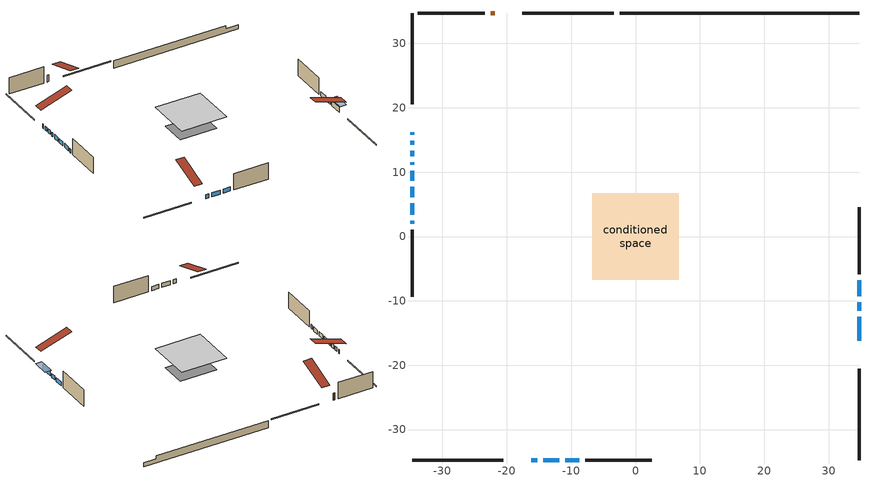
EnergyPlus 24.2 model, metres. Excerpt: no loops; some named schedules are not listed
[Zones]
conditioned space
 floor adiabatic (AdiabaticFloorConstruction): -6.72,-6.72 -6.72,6.72 6.72,6.72 6.72,-6.72 z3.81
 floor foundation (Slab1 construction): -5.49,-3.81 -5.49,3.81 5.49,3.81 5.49,-3.81 z-0.76
 wall outside (RimJoist1 construction): -3.38,34.73 -17.59,34.73 / -34.73,-34.73 -20.52,-34.73 / -34.73,34.73 -34.73,20.52 / 34.73,-34.73 34.73,-20.52 z1.37:1.67
 wall outside (AdiabaticWallConstruction 1): -21.89,34.73 -22.47,34.73 z1.37:3.4
 wall outside (AdiabaticWallConstruction): -34.73,16.22 -34.73,15.83 / -34.73,14.9 -34.73,14.25 / -34.73,13.32 -34.73,12.5 / -34.73,11.57 -34.73,11.11 / -34.73,10.19 -34.73,8.67 / -16.22,-34.73 -15.24,-34.73 / -34.73,7.75 -34.73,6.1 / 34.73,-11.53 34.73,-10.2 / -34.73,5.17 -34.73,3.4 / -34.73,2.48 -34.73,1.96 / 34.73,-9.27 34.73,-6.81 / -14.31,-34.73 -11.85,-34.73 / -10.93,-34.73 -8.78,-34.73 z1.37:2.59; 34.73,-16.22 34.73,-12.46 z1.37:2.89
 wall outside (Wall1 construction): -23.39,34.73 -33.8,34.73 / -7.85,-34.73 2.56,-34.73 / -34.73,1.03 -34.73,-9.38 / 34.73,-5.88 34.73,4.52 z1.37:6.25
 wall foundation (FoundationWall1 construction): -2.45,34.73,-0.76 -2.45,34.73,1.37 31.01,34.73,1.37 31.01,34.73,0.51 34.73,34.73,0.51 34.73,34.73,-0.76
 window (WindowConstruction 11): -34.73,16.22 -34.73,15.83 z1.37:2.59
 window (WindowConstruction 7): -34.73,14.9 -34.73,14.25 z1.37:2.59
 window (WindowConstruction 8): -34.73,13.32 -34.73,12.5 z1.37:2.59
 window (WindowConstruction 9): -34.73,11.57 -34.73,11.11 z1.37:2.59
 window (WindowConstruction 10): -34.73,10.19 -34.73,8.67 z1.37:2.59
 window (WindowConstruction 12): -16.22,-34.73 -15.24,-34.73 z1.37:2.59
 window (WindowConstruction 13): -34.73,7.75 -34.73,6.1 z1.37:2.59
 window (WindowConstruction): 34.73,-16.22 34.73,-12.46 z1.37:2.89
 window (WindowConstruction 1): 34.73,-11.53 34.73,-10.2 z1.37:2.59
 window (WindowConstruction 2): -34.73,5.17 -34.73,3.4 z1.37:2.59
 window (WindowConstruction 3): -34.73,2.47 -34.73,1.96 z1.37:2.59
 window (WindowConstruction 4): 34.73,-9.27 34.73,-6.81 z1.37:2.59
 window (WindowConstruction 5): -14.31,-34.73 -11.85,-34.73 z1.37:2.59
 window (WindowConstruction 6): -10.92,-34.73 -8.78,-34.73 z1.37:2.59
 door (Door): -21.89,34.73 -22.47,34.73 z1.37:3.4
 ceiling adiabatic (AdiabaticFloorConstruction): 6.72,-6.72 6.72,6.72 -6.72,6.72 -6.72,-6.72 z3.81
 roof outside (Roof1 construction): -20.96,34.73,6.25 -20.96,25.47,9.33 -18.52,25.47,9.33 -18.52,34.73,6.25; -17.15,-34.73,6.25 -17.15,-25.47,9.33 -19.59,-25.47,9.33 -19.59,-34.73,6.25; -34.73,17.15,6.25 -25.47,17.15,9.33 -25.47,19.59,9.33 -34.73,19.59,6.25; 34.73,-17.15,6.25 25.47,-17.15,9.33 25.47,-19.59,9.33 34.73,-19.59,6.25
shading: 34.73,-11.97 34.73,-16.71 36.56,-16.71 36.56,-11.97 z3.38
[Building]
Building 1: Terrain=Suburbs
[Site:Location]
Muskoka_ON: Latitude {deg}=44.97; Longitude {deg}=-79.3; Time Zone {hr}=-5; Elevation {m}=282; Keep Site Location Information=Yes
[Site:GroundTemperature:Shallow]
1.23063, -0.843289, -1.00938, -0.0251953, 3.92574, 7.85827, 11.2676, 13.4273, 13.6107, 11.8542, 8.53183, 4.71994
[Site:WaterMainsTemperature]
Calculation Method=Schedule; Temperature Schedule=mains temperature schedule
[Material] Roughness=Rough; Thermal Absorptance=0.9
Name | Thickness {m} | Conductivity {W/m-K} | Density {kg/m3} | Specific Heat {J/kg-K} | Solar Absorptance | Visible Absorptance
asphalt or fiberglass shingles | 0.00635 | 0.162714 | 1121.4 | 1465.45 | 0.4 | 0.4
concrete 4.0 in. | 0.1016 | 1.803125 | 2242.8 | 837.4 | 0.7 | 0.7
concrete 8.0 in. | 0.2032 | 1.803125 | 2242.8 | 837.4 | 0.7 | 0.7
door material | 0.04445 | 0.053851 | 512.64 | 1214.23 | 0.7 | 0.7
exterior vertical ins | 0.00216305 | 0.029427 | 32.04 | 1214.23 | 0.7 | 0.7
floor covering | 0.0127 | 0.0433444 | 54.468 | 1339.84 | 0.6 | 0.6
floor rigid ins; wall rigid ins | 0.512978 | 0.029427 | 32.04 | 1214.23 | 0.7 | 0.7
floor stud and cavity | 0.1397 | 1.75129 | 37.0049 | 1207.88 | 0.7 | 0.7
furniture material conditioned space 1 | 0.1524 | 0.115458 | 640.8 | 1214.23 | 0.6 | 0.6
gypsum board | 0.0127 | 0.160291 | 801 | 837.4 | 0.6 | 0.6
osb sheathing 0.5 in. | 0.0127 | 0.115458 | 512.64 | 1214.23 | 0.7 | 0.7
osb sheathing 0.75 in. | 0.01905 | 0.115458 | 512.64 | 1214.23 | 0.7 | 0.7
rim joist stud and cavity | 0.0508 | 0.196989 | 50.32683 | 1063.81 | 0.6 | 0.6
roof stud and cavity | 0.2032 | 0.176241 | 78.34581 | 1123.46 | 0.7 | 0.7
slab rigid ins | 0.00025908 | 0.029427 | 32.04 | 1214.23 | 0.7 | 0.7
wall stud and cavity | 0.1397 | 0.18451 | 139.0536 | 1170.24 | 0.7 | 0.7
wall stud and cavity 1 | 0.0889 | 0.380278 | 52.3479 | 1209.89 | 0.7 | 0.7
wall stud and cavity 2 | 0.0889 | 0.391764 | 83.0341 | 1211.67 | 0.7 | 0.7
wood siding | 0.0254 | 0.102417 | 544.68 | 1172.36 | 0.4 | 0.4
wood siding 1; wood siding 2; wood siding 3 | 0.0254 | 0.102417 | 544.68 | 1172.36 | 0.7 | 0.7
[WindowMaterial:SimpleGlazingSystem]
Name | U-Factor {W/m2-K} | Solar Heat Gain Coefficient
WindowMaterial | 2.38306 | 0.65
WindowMaterial 1 | 2.5057 | 0.59
WindowMaterial 10 | 6.779532 | 0.73
WindowMaterial 11 | 3.30346 | 0.65
WindowMaterial 12 | 3.304596 | 0.64
WindowMaterial 2 | 3.30005 | 0.68
WindowMaterial 3 | 3.30573 | 0.62
WindowMaterial 4 | 2.98833 | 0.58
WindowMaterial 5 | 3.30346 | 0.66
WindowMaterial 6 | 2.50854 | 0.59
WindowMaterial 7 | 2.941204 | 0.65
WindowMaterial 8 | 2.56248 | 0.57
WindowMaterial 9 | 2.41826 | 0.63
[Construction]
AdiabaticFloorConstruction: floor stud and cavity, floor rigid ins, osb sheathing 0.75 in., floor covering
AdiabaticWallConstruction: wood siding 2, wall rigid ins, wall stud and cavity 1, gypsum board
AdiabaticWallConstruction 1: wood siding 3, wall rigid ins, wall stud and cavity 1, gypsum board
Door: door material
FoundationWall1 construction: concrete 8.0 in.
furniture construction conditioned space 1: furniture material conditioned space 1
PartitionWallConstruction: gypsum board, wall stud and cavity 2, gypsum board
RimJoist1 construction: wood siding 1, rim joist stud and cavity
Roof1 construction: asphalt or fiberglass shingles, osb sheathing 0.75 in., roof stud and cavity, gypsum board
Slab1 construction: slab rigid ins, concrete 4.0 in.
Wall1 construction: wood siding, osb sheathing 0.5 in., wall stud and cavity, gypsum board
WindowConstruction: WindowMaterial
WindowConstruction 1: WindowMaterial 1
WindowConstruction 10: WindowMaterial 9
WindowConstruction 11: WindowMaterial 10
WindowConstruction 12: WindowMaterial 11
WindowConstruction 13: WindowMaterial 12
WindowConstruction 2: WindowMaterial 2
WindowConstruction 3: WindowMaterial 3
WindowConstruction 4; WindowConstruction 5: WindowMaterial 4
WindowConstruction 6: WindowMaterial 5
WindowConstruction 7: WindowMaterial 6
WindowConstruction 8: WindowMaterial 7
WindowConstruction 9: WindowMaterial 8
[Zone]
conditioned space: Multiplier=1; Volume {m3}=782.4; Part of Total Floor Area=Yes
[Space]
conditioned space 1: Zone=conditioned space; Volume {m3}=782.4
[SurfaceProperty:ExposedFoundationPerimeter]
Slab1: Exposed Perimeter Calculation Method=TotalExposedPerimeter; Total Exposed Perimeter {m}=37.185
[InternalMass] Zone or ZoneList=conditioned space; Space or SpaceList=conditioned space 1
Name | Construction | Surface Area {m2}
furniture mass conditioned space 1 | furniture construction conditioned space 1 | 105.724
partition wall mass | PartitionWallConstruction | 264.31
[Lights]
interior lighting: Zone or ZoneList or Space or SpaceList=conditioned space 1; Schedule=interior lighting schedule; Design Level Calculation Method=LightingLevel; Lighting Level {W}=343.2; Return Air Fraction=0; Fraction Radiant=0.6; Fraction Visible=0.2; Fraction Replaceable=1
[People]
occupants: Zone or ZoneList or Space or SpaceList=conditioned space 1; Number of People Schedule=occupants schedule; Number of People Calculation Method=People; Number of People=3; Fraction Radiant=0.314171; Sensible Heat Fraction=0.56303; Activity Level Schedule=occupants activity schedule; Carbon Dioxide Generation Rate {m3/s-W}=0; Enable ASHRAE 55 Comfort Warnings=No; Mean Radiant Temperature Calculation Type=EnclosureAveraged
[ElectricEquipment] Zone or ZoneList or Space or SpaceList=conditioned space 1; Design Level Calculation Method=EquipmentLevel
Name | Schedule | Design Level {W} | Fraction Latent | Fraction Radiant | Fraction Lost
clothes dryer | clothes dryer schedule | 140.772 | 0.015 | 0.081 | 0.85
clothes washer | clothes washer schedule | 32.1985 | 0.03 | 0.162 | 0.7
cooking range | cooking range schedule | 215.147 | 0.08 | 0.432 | 0.2
dishwasher | dishwasher schedule | 66.8632 | 0.3 | 0.18 | 0.4
fridge | fridge schedule | 72.9452 | 0 | 0.6 | 0
mech vent house fan | mech vent house fan schedule | 0 | 0 | 0 | 1
mech vent house fan cfis | mech vent house fan cfis schedule | 0 | 0 | 0 | 0
mech vent range fan 0 | mech vent range fan 0 schedule | 43 | 0 | 0 | 1
misc plug loads | misc plug loads schedule | 494.7 | 0.045 | 0.513 | 0.1
whole house fan | Always On Discrete | 0 | 0 | 0 | 1
[OtherEquipment] Zone or ZoneList or Space or SpaceList=conditioned space 1; Design Level Calculation Method=EquipmentLevel
Name | Fuel Type | Schedule | Design Level {W} | Fraction Latent | Fraction Radiant | Fraction Lost
clothes dryer 1 | Electricity | clothes dryer schedule | 0 | 0.015 | 0.081 | 0.85
cooking range 1 | Electricity | cooking range schedule | 0 | 0.08 | 0.432 | 0.2
general water use latent | None | general water use schedule | 62.594 | 1 | 0 | 0
general water use sensible | None | general water use schedule | -61.6891 | 0 | 0.6 | 0
mech vent house fan latent load | None | Always On Discrete | 0 | 1 | 0 | 0
mech vent house fan sensible load | None | Always On Discrete | 0 | 0 | 0 | 0
water heater energy adjustment1 | Electricity | Always On Discrete | 0.01 | 0 | 0 | 1
[ZoneInfiltration:DesignFlowRate] Zone or ZoneList or Space or SpaceList=conditioned space 1; Schedule=Always On Discrete; Design Flow Rate Calculation Method=Flow/Zone; Design Flow Rate {m3/s}=0
infil flow; natural vent flow; whole house fan flow
[ZoneControl:Thermostat]
conditioned space Thermostat: Zone or ZoneList=conditioned space; Control Type Schedule=conditioned space Thermostat Schedule; Control 1=conditioned space temperature setpoint; Temperature Difference Between Cutout And Setpoint {deltaC}=0
[ZoneHVAC:Baseboard:Convective:Electric]
electric baseboard: Availability Schedule=Always On Discrete; Heating Design Capacity {W}=30358.1; Efficiency=1
[AirLoopHVAC:UnitarySystem]
unit heater unitary system: Control Type=Load; Controlling Zone or Thermostat Location=conditioned space; Dehumidification Control Type=None; Availability Schedule=Always On Discrete; Supply Fan=unit heater supply fan; Fan Placement=BlowThrough; Supply Air Fan Operating Mode Schedule=unit heater auto fan schedule; Heating Coil=unit heater htg coil; DX Heating Coil Sizing Ratio=1; Use DOAS DX Cooling Coil=No; Minimum Supply Air Temperature {C}=2; Latent Load Control=SensibleOnlyLoadControl; Cooling Supply Air Flow Rate Method=None; Heating Supply Air Flow Rate Method=SupplyAirFlowRate; Heating Supply Air Flow Rate {m3/s}=0.00141584; No Load Supply Air Flow Rate Method=SupplyAirFlowRate; No Load Supply Air Flow Rate {m3/s}=0; No Load Supply Air Flow Rate Control Set To Low Speed=Yes; Maximum Supply Air Temperature {C}=48.8889; Maximum Outdoor Dry-Bulb Temperature for Supplemental Heater Operation {C}=21; Ancillary On-Cycle Electric Power {W}=0; Ancillary Off-Cycle Electric Power {W}=0
[Fan:SystemModel]
unit heater supply fan: Availability Schedule=Always On Discrete; Design Maximum Air Flow Rate {m3/s}=0.00141584; Speed Control Method=Discrete; Electric Power Minimum Flow Rate Fraction=0.2; Design Pressure Rise {Pa}=500; Motor Efficiency=1; Motor In Air Stream Fraction=1; Design Electric Power Consumption {W}=Autosize; Design Power Sizing Method=PowerPerFlow; Electric Power Per Unit Flow Rate {W/(m3/s)}=1e-06; Electric Power Per Unit Flow Rate Per Unit Pressure {W/((m3/s)-Pa)}=1.66667; Fan Total Efficiency=0.7; Motor Loss Radiative Fraction=0; Number of Speeds=1; Speed Flow Fraction 1=1; Speed Electric Power Fraction 1=1
[Coil:Heating:Fuel]
unit heater htg coil: Availability Schedule=Always On Discrete; Fuel Type=OtherFuel1; Burner Efficiency=0.3; Nominal Capacity {W}=0.293071; On Cycle Parasitic Electric Load {W}=0; Off Cycle Parasitic Fuel Load {W}=0
[Zone equipment]
conditioned space: electric baseboard, unit heater unitary system
[Foundation:Kiva]
Foundation Kiva 1: Initial Indoor Air Temperature {C}=18; Wall Height Above Grade {m}=1.37002; Wall Depth Below Slab {m}=0.2032; Custom Block Material Name 1=exterior vertical ins; Custom Block Depth 1 {m}=2.13; Custom Block X Position 1 {m}=0.2032; Custom Block Z Position 1 {m}=0
[Foundation:Kiva:Settings]
Soil Conductivity {W/m-K}=0.849921; Soil Density {kg/m3}=1842.3; Soil Specific Heat {J/kg-K}=418.7; Ground Solar Absorptivity=0.9; Ground Thermal Absorptivity=0.9; Ground Surface Roughness {m}=0.03; Far-Field Width {m}=40; Deep-Ground Boundary Condition=ZeroFlux; Deep-Ground Depth {m}=40; Minimum Cell Dimension {m}=0.2; Maximum Cell Growth Coefficient=3; Simulation Timestep=Timestep
[Exterior:Lights]
exterior lighting: Schedule=exterior lighting schedule; Design Level {W}=75.6
[EnergyManagementSystem:GlobalVariable]
infil_program_Qfan
infil_program_Qinf
natural_vent_program_Qnv
natural_vent_program_Qwhf
[EnergyManagementSystem:Sensor]
Name | Output:Variable or Output:Meter Index Key | Output:Variable or Output:Meter
airflow_gain | infil flow | Infiltration Sensible Heat Gain Energy
airflow_gain_1 | natural vent flow | Infiltration Sensible Heat Gain Energy
airflow_gain_2 | whole house fan flow | Infiltration Sensible Heat Gain Energy
airflow_loss | infil flow | Infiltration Sensible Heat Loss Energy
airflow_loss_1 | natural vent flow | Infiltration Sensible Heat Loss Energy
airflow_loss_2 | whole house fan flow | Infiltration Sensible Heat Loss Energy
clg_load_cond |  | Cooling:EnergyTransfer:Zone:CONDITIONED SPACE
clg_sp_s; clg_sp_s_1 | cooling setpoint | Schedule Value
clothes_dryer_exhaust_0_sch_s | clothes dryer exhaust 0 schedule | Schedule Value
conditioned_space_clg_unmet_s | conditioned space | Zone Cooling Setpoint Not Met Time
conditioned_space_htg_unmet_s | conditioned space | Zone Heating Setpoint Not Met Time
cool_season | cooling season schedule | Schedule Value
fridge_tin_s | conditioned space | Zone Mean Air Temperature
htg_load_cond |  | Heating:EnergyTransfer:Zone:CONDITIONED SPACE
htg_sp_s; htg_sp_s_1 | heating setpoint | Schedule Value
ig_ee_conv | clothes dryer | Electric Equipment Convective Heating Energy
ig_ee_conv_2 | cooking range | Electric Equipment Convective Heating Energy
ig_ee_conv_4 | fridge | Electric Equipment Convective Heating Energy
ig_ee_conv_5 | misc plug loads | Electric Equipment Convective Heating Energy
ig_ee_conv_6 | whole house fan | Electric Equipment Convective Heating Energy
ig_ee_rad | clothes dryer | Electric Equipment Radiant Heating Energy
ig_ee_rad_2 | cooking range | Electric Equipment Radiant Heating Energy
ig_ee_rad_4 | fridge | Electric Equipment Radiant Heating Energy
ig_ee_rad_5 | misc plug loads | Electric Equipment Radiant Heating Energy
ig_ee_rad_6 | whole house fan | Electric Equipment Radiant Heating Energy
ig_lgt_conv | interior lighting | Lights Convective Heating Energy
ig_lgt_rad | interior lighting | Lights Radiant Heating Energy
ig_lgt_vis | interior lighting | Lights Visible Radiation Heating Energy
ig_oe_conv | clothes dryer 1 | Other Equipment Convective Heating Energy
ig_oe_conv_1 | cooking range 1 | Other Equipment Convective Heating Energy
ig_oe_conv_2 | general water use latent | Other Equipment Convective Heating Energy
ig_oe_conv_3 | general water use sensible | Other Equipment Convective Heating Energy
ig_oe_conv_4 | water heater energy adjustment1 | Other Equipment Convective Heating Energy
ig_oe_rad | clothes dryer 1 | Other Equipment Radiant Heating Energy
ig_oe_rad_1 | cooking range 1 | Other Equipment Radiant Heating Energy
ig_oe_rad_2 | general water use latent | Other Equipment Radiant Heating Energy
ig_oe_rad_3 | general water use sensible | Other Equipment Radiant Heating Energy
ig_oe_rad_4 | water heater energy adjustment1 | Other Equipment Radiant Heating Energy
ig_ppl_conv | occupants | People Convective Heating Energy
ig_ppl_rad | occupants | People Radiant Heating Energy
im_conv | furniture mass conditioned space 1 | Surface Inside Face Convection Heat Gain Energy
im_conv_1 | partition wall mass | Surface Inside Face Convection Heat Gain Energy
im_ig | furniture mass conditioned space 1 | Surface Inside Face Internal Gains Radiation Heat Gain Energy
im_ig_1 | partition wall mass | Surface Inside Face Internal Gains Radiation Heat Gain Energy
im_lgt | furniture mass conditioned space 1 | Surface Inside Face Lights Radiation Heat Gain Energy
im_lgt_1 | partition wall mass | Surface Inside Face Lights Radiation Heat Gain Energy
im_sol | furniture mass conditioned space 1 | Surface Inside Face Solar Radiation Heat Gain Energy
im_sol_1 | partition wall mass | Surface Inside Face Solar Radiation Heat Gain Energy
im_surf | furniture mass conditioned space 1 | Surface Inside Face Net Surface Thermal Radiation Heat Gain Energy
im_surf_1 | partition wall mass | Surface Inside Face Net Surface Thermal Radiation Heat Gain Energy
mech_vent_range_fan_0_sch_s | mech vent range fan 0 schedule | Schedule Value
mv_conv | mech vent house fan | Electric Equipment Convective Heating Energy
mv_conv_1 | mech vent house fan cfis | Electric Equipment Convective Heating Energy
mv_conv_2 | mech vent range fan 0 | Electric Equipment Convective Heating Energy
mv_conv_3 | mech vent house fan latent load | Other Equipment Convective Heating Energy
mv_conv_4 | mech vent house fan sensible load | Other Equipment Convective Heating Energy
mv_rad | mech vent house fan | Electric Equipment Radiant Heating Energy
mv_rad_1 | mech vent house fan cfis | Electric Equipment Radiant Heating Energy
mv_rad_2 | mech vent range fan 0 | Electric Equipment Radiant Heating Energy
mv_rad_3 | mech vent house fan latent load | Other Equipment Radiant Heating Energy
mv_rad_4 | mech vent house fan sensible load | Other Equipment Radiant Heating Energy
natural_vent_s | natural vent schedule | Schedule Value
out_pb_s |  | Site Outdoor Air Barometric Pressure
out_wt_s |  | Site Outdoor Air Humidity Ratio
site_vw_s |  | Site Wind Speed
ss_back_out | Window1 | Surface Window Shortwave from Zone Back Out Window Heat Transfer Rate
ss_back_out_1 | Window11 | Surface Window Shortwave from Zone Back Out Window Heat Transfer Rate
ss_back_out_10 | Window6 | Surface Window Shortwave from Zone Back Out Window Heat Transfer Rate
ss_back_out_11 | Window7 | Surface Window Shortwave from Zone Back Out Window Heat Transfer Rate
ss_back_out_12 | Window8 | Surface Window Shortwave from Zone Back Out Window Heat Transfer Rate
ss_back_out_13 | Window9 | Surface Window Shortwave from Zone Back Out Window Heat Transfer Rate
ss_back_out_2 | Window12 | Surface Window Shortwave from Zone Back Out Window Heat Transfer Rate
ss_back_out_3 | Window14 | Surface Window Shortwave from Zone Back Out Window Heat Transfer Rate
ss_back_out_4 | Window15 | Surface Window Shortwave from Zone Back Out Window Heat Transfer Rate
ss_back_out_5 | Window16 | Surface Window Shortwave from Zone Back Out Window Heat Transfer Rate
ss_back_out_6 | Window17 | Surface Window Shortwave from Zone Back Out Window Heat Transfer Rate
ss_back_out_7 | Window2 | Surface Window Shortwave from Zone Back Out Window Heat Transfer Rate
ss_back_out_8 | Window4 | Surface Window Shortwave from Zone Back Out Window Heat Transfer Rate
ss_back_out_9 | Window5 | Surface Window Shortwave from Zone Back Out Window Heat Transfer Rate
ss_conv | Door1 | Surface Inside Face Convection Heat Gain Energy
ss_conv_1 | Window1 | Surface Inside Face Convection Heat Gain Energy
ss_conv_10 | Window5 | Surface Inside Face Convection Heat Gain Energy
ss_conv_11 | Window6 | Surface Inside Face Convection Heat Gain Energy
ss_conv_12 | Window7 | Surface Inside Face Convection Heat Gain Energy
ss_conv_13 | Window8 | Surface Inside Face Convection Heat Gain Energy
ss_conv_14 | Window9 | Surface Inside Face Convection Heat Gain Energy
ss_conv_2 | Window11 | Surface Inside Face Convection Heat Gain Energy
ss_conv_3 | Window12 | Surface Inside Face Convection Heat Gain Energy
ss_conv_4 | Window14 | Surface Inside Face Convection Heat Gain Energy
ss_conv_5 | Window15 | Surface Inside Face Convection Heat Gain Energy
ss_conv_6 | Window16 | Surface Inside Face Convection Heat Gain Energy
ss_conv_7 | Window17 | Surface Inside Face Convection Heat Gain Energy
ss_conv_8 | Window2 | Surface Inside Face Convection Heat Gain Energy
ss_conv_9 | Window4 | Surface Inside Face Convection Heat Gain Energy
ss_ig | Door1 | Surface Inside Face Internal Gains Radiation Heat Gain Energy
ss_ig_1 | Window1 | Surface Inside Face Internal Gains Radiation Heat Gain Energy
ss_ig_10 | Window5 | Surface Inside Face Internal Gains Radiation Heat Gain Energy
ss_ig_11 | Window6 | Surface Inside Face Internal Gains Radiation Heat Gain Energy
ss_ig_12 | Window7 | Surface Inside Face Internal Gains Radiation Heat Gain Energy
ss_ig_13 | Window8 | Surface Inside Face Internal Gains Radiation Heat Gain Energy
ss_ig_14 | Window9 | Surface Inside Face Internal Gains Radiation Heat Gain Energy
ss_ig_2 | Window11 | Surface Inside Face Internal Gains Radiation Heat Gain Energy
ss_ig_3 | Window12 | Surface Inside Face Internal Gains Radiation Heat Gain Energy
ss_ig_4 | Window14 | Surface Inside Face Internal Gains Radiation Heat Gain Energy
ss_ig_5 | Window15 | Surface Inside Face Internal Gains Radiation Heat Gain Energy
ss_ig_6 | Window16 | Surface Inside Face Internal Gains Radiation Heat Gain Energy
ss_ig_7 | Window17 | Surface Inside Face Internal Gains Radiation Heat Gain Energy
ss_ig_8 | Window2 | Surface Inside Face Internal Gains Radiation Heat Gain Energy
ss_ig_9 | Window4 | Surface Inside Face Internal Gains Radiation Heat Gain Energy
ss_lgt | Door1 | Surface Inside Face Lights Radiation Heat Gain Energy
ss_sol | Door1 | Surface Inside Face Solar Radiation Heat Gain Energy
ss_surf | Door1 | Surface Inside Face Net Surface Thermal Radiation Heat Gain Energy
ss_surf_1 | Window1 | Surface Inside Face Net Surface Thermal Radiation Heat Gain Energy
ss_surf_10 | Window5 | Surface Inside Face Net Surface Thermal Radiation Heat Gain Energy
ss_surf_11 | Window6 | Surface Inside Face Net Surface Thermal Radiation Heat Gain Energy
ss_surf_12 | Window7 | Surface Inside Face Net Surface Thermal Radiation Heat Gain Energy
ss_surf_13 | Window8 | Surface Inside Face Net Surface Thermal Radiation Heat Gain Energy
ss_surf_14 | Window9 | Surface Inside Face Net Surface Thermal Radiation Heat Gain Energy
ss_surf_2 | Window11 | Surface Inside Face Net Surface Thermal Radiation Heat Gain Energy
ss_surf_3 | Window12 | Surface Inside Face Net Surface Thermal Radiation Heat Gain Energy
ss_surf_4 | Window14 | Surface Inside Face Net Surface Thermal Radiation Heat Gain Energy
ss_surf_5 | Window15 | Surface Inside Face Net Surface Thermal Radiation Heat Gain Energy
ss_surf_6 | Window16 | Surface Inside Face Net Surface Thermal Radiation Heat Gain Energy
ss_surf_7 | Window17 | Surface Inside Face Net Surface Thermal Radiation Heat Gain Energy
ss_surf_8 | Window2 | Surface Inside Face Net Surface Thermal Radiation Heat Gain Energy
ss_surf_9 | Window4 | Surface Inside Face Net Surface Thermal Radiation Heat Gain Energy
ss_trans_in | Window1 | Surface Window Transmitted Solar Radiation Rate
ss_trans_in_1 | Window11 | Surface Window Transmitted Solar Radiation Rate
ss_trans_in_10 | Window6 | Surface Window Transmitted Solar Radiation Rate
ss_trans_in_11 | Window7 | Surface Window Transmitted Solar Radiation Rate
ss_trans_in_12 | Window8 | Surface Window Transmitted Solar Radiation Rate
ss_trans_in_13 | Window9 | Surface Window Transmitted Solar Radiation Rate
ss_trans_in_2 | Window12 | Surface Window Transmitted Solar Radiation Rate
ss_trans_in_3 | Window14 | Surface Window Transmitted Solar Radiation Rate
ss_trans_in_4 | Window15 | Surface Window Transmitted Solar Radiation Rate
ss_trans_in_5 | Window16 | Surface Window Transmitted Solar Radiation Rate
ss_trans_in_6 | Window17 | Surface Window Transmitted Solar Radiation Rate
ss_trans_in_7 | Window2 | Surface Window Transmitted Solar Radiation Rate
ss_trans_in_8 | Window4 | Surface Window Transmitted Solar Radiation Rate
ss_trans_in_9 | Window5 | Surface Window Transmitted Solar Radiation Rate
ss_trans_out | Window1 | Surface Inside Face Initial Transmitted Diffuse Transmitted Out Window Solar Radiation Rate
ss_trans_out_1 | Window11 | Surface Inside Face Initial Transmitted Diffuse Transmitted Out Window Solar Radiation Rate
ss_trans_out_10 | Window6 | Surface Inside Face Initial Transmitted Diffuse Transmitted Out Window Solar Radiation Rate
ss_trans_out_11 | Window7 | Surface Inside Face Initial Transmitted Diffuse Transmitted Out Window Solar Radiation Rate
ss_trans_out_12 | Window8 | Surface Inside Face Initial Transmitted Diffuse Transmitted Out Window Solar Radiation Rate
ss_trans_out_13 | Window9 | Surface Inside Face Initial Transmitted Diffuse Transmitted Out Window Solar Radiation Rate
ss_trans_out_2 | Window12 | Surface Inside Face Initial Transmitted Diffuse Transmitted Out Window Solar Radiation Rate
ss_trans_out_3 | Window14 | Surface Inside Face Initial Transmitted Diffuse Transmitted Out Window Solar Radiation Rate
ss_trans_out_4 | Window15 | Surface Inside Face Initial Transmitted Diffuse Transmitted Out Window Solar Radiation Rate
ss_trans_out_5 | Window16 | Surface Inside Face Initial Transmitted Diffuse Transmitted Out Window Solar Radiation Rate
ss_trans_out_6 | Window17 | Surface Inside Face Initial Transmitted Diffuse Transmitted Out Window Solar Radiation Rate
ss_trans_out_7 | Window2 | Surface Inside Face Initial Transmitted Diffuse Transmitted Out Window Solar Radiation Rate
ss_trans_out_8 | Window4 | Surface Inside Face Initial Transmitted Diffuse Transmitted Out Window Solar Radiation Rate
